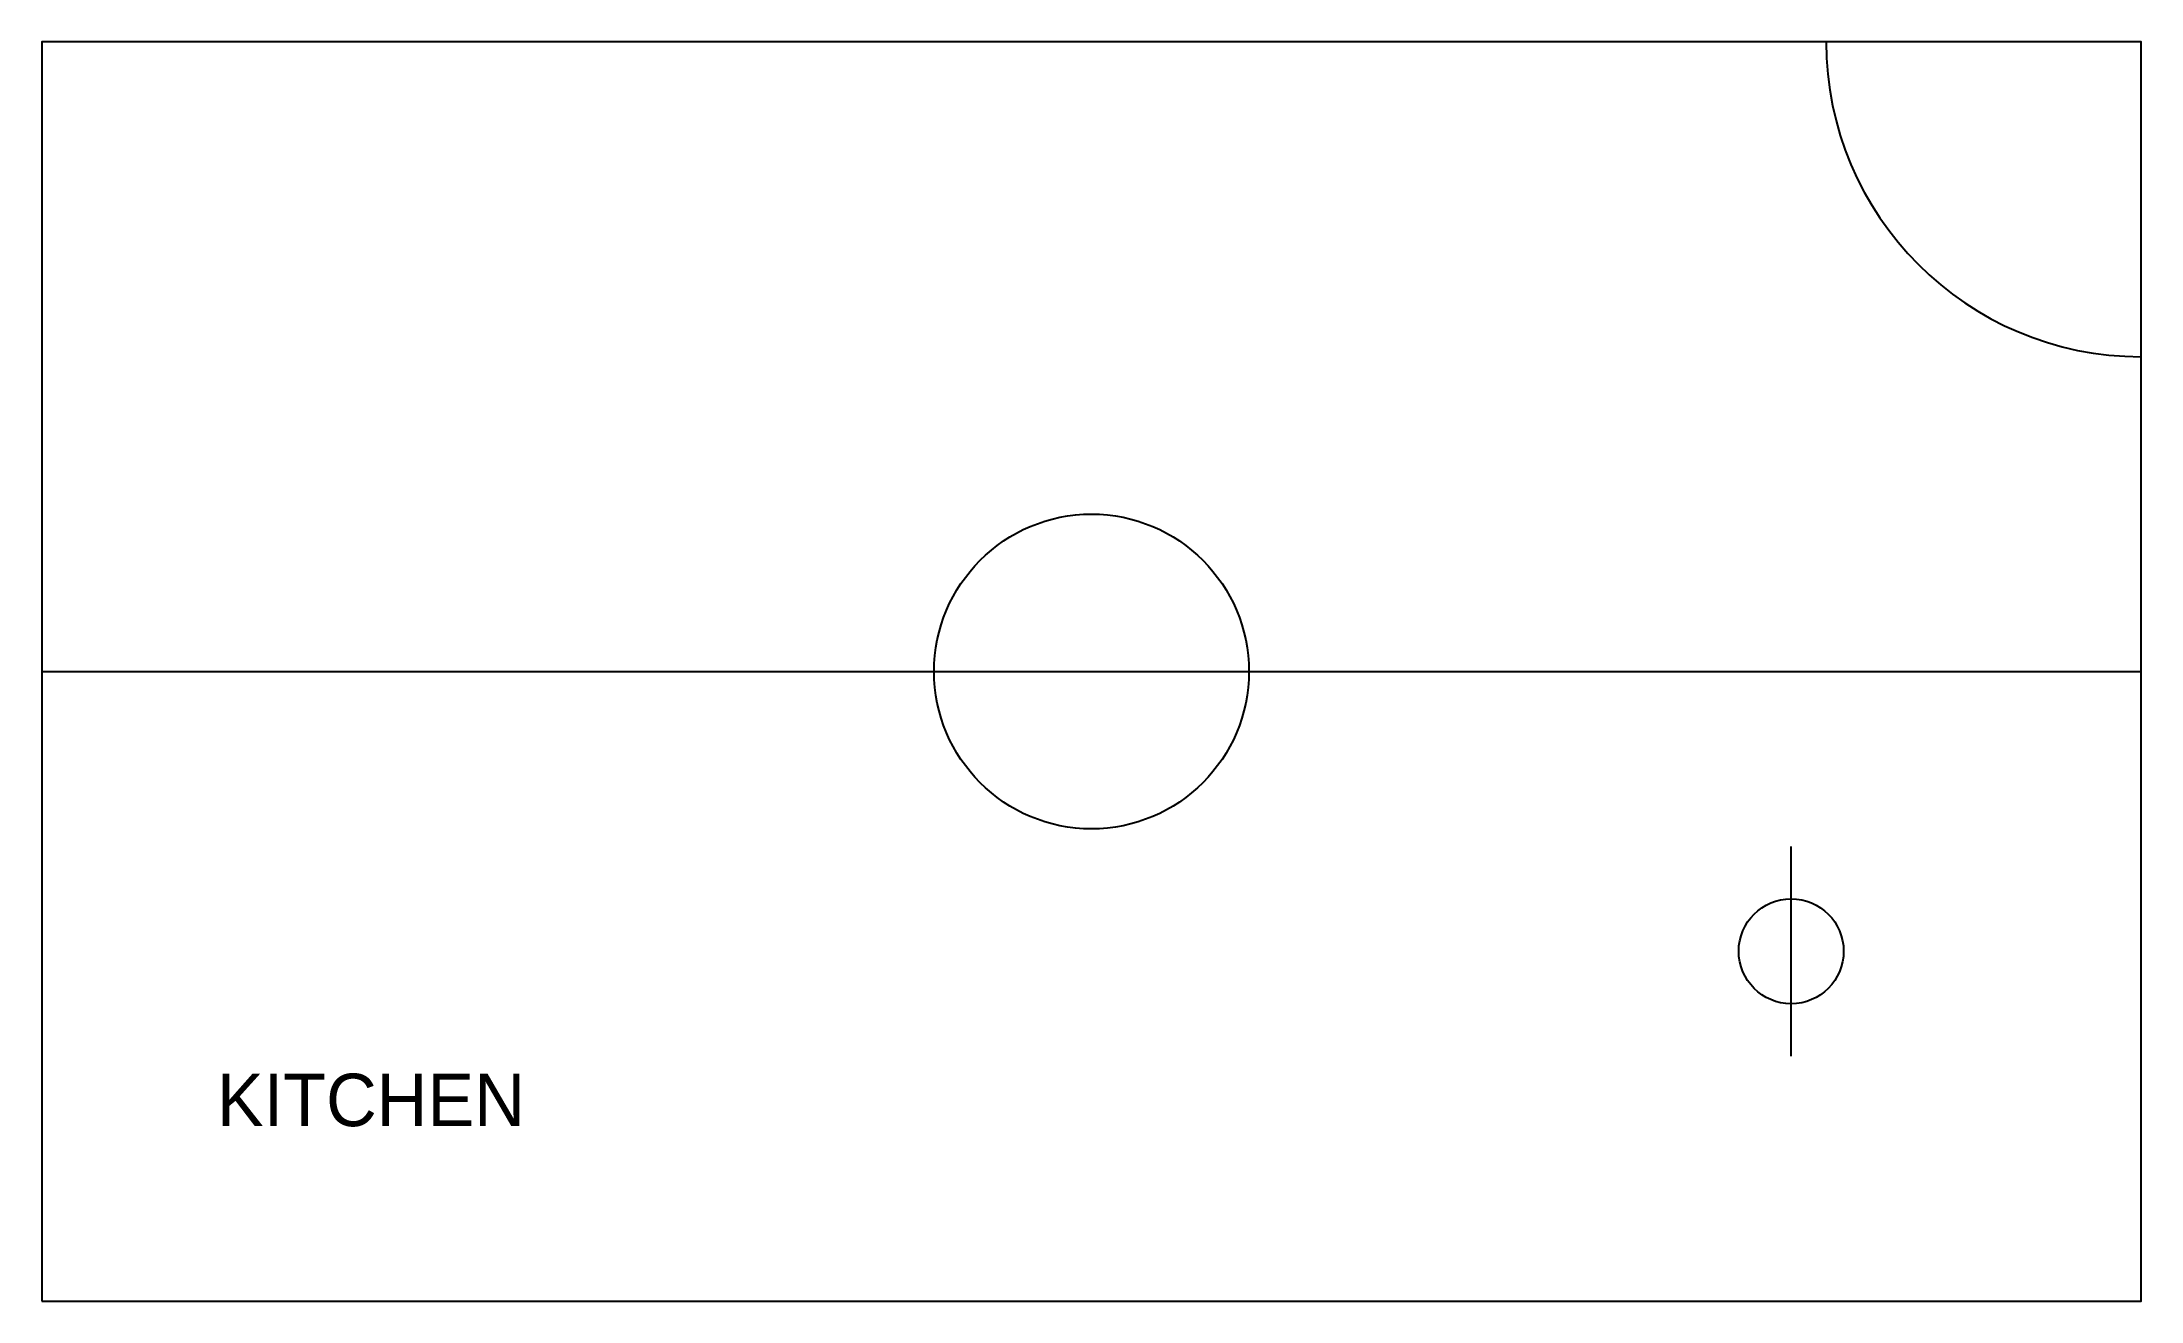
# Model space of a CAD drawing. Extents: x 0 to 240, y 0 to 144.
import ezdxf

# ---------------------------------------------------------------- set-up
doc = ezdxf.new("R2010")
doc.units = 0
doc.layers.add('FURN', color=5, linetype='Continuous')
doc.layers.add('WALLS', color=1, linetype='Continuous')

# ---------------------------------------------------------------- blocks, each defined once
blk = doc.blocks.new('TABLE')
blk.add_line((-12, 0), (12, 0))
blk.add_circle((0, 0), 6)

msp = doc.modelspace()

# ---------------------------------------------------------------- linework, layer by layer
at = {"linetype": 'CONTINUOUS'}
msp.add_line((0, 72), (240, 72), dxfattribs=at)
msp.add_arc((240, 144), 36, 180, 270)
at = {"layer": 'FURN'}
msp.add_circle((120, 72), 18, dxfattribs=at)
at = {"layer": 'WALLS'}
msp.add_lwpolyline([(0, 0), (240, 0), (240, 144), (0, 144)], close=True, dxfattribs=at)

# ---------------------------------------------------------------- block references
at = {"layer": 'FURN', "rotation": 90}
msp.add_blockref('TABLE', (200, 40), dxfattribs=at)

# ---------------------------------------------------------------- texts
msp.add_text('KITCHEN', height=6).set_placement((20, 20))

doc.saveas('drawing.dxf')
